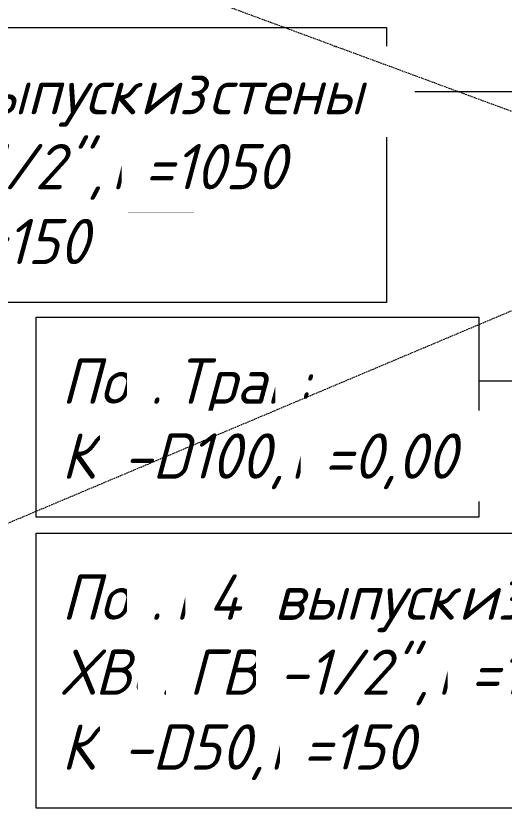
# Model space of a CAD drawing. Header units: millimetres. Extents: x -215207 to 92095, y -30385 to 123050.
# Drawn here: x 64145 to 65115, y 16242 to 17828 of the extents above; entities that cross this region are included whole.
import ezdxf

# ---------------------------------------------------------------- set-up
doc = ezdxf.new("R2010")
doc.units = ezdxf.units.MM
doc.linetypes.add('ADSK_Сверху', pattern=[4.5, 3, -1.5])
for name, color, linetype, lineweight in [('Аннотация', 7, 'Continuous', 20), ('Линии', 7, 'Continuous', 9), ('Стены наружные', 7, 'Continuous', 20), ('Стены штриховка', 7, 'Continuous', 9)]:
    doc.layers.add(name, color=color, linetype=linetype, lineweight=lineweight)
doc.styles.add('GOST Common_I_1', font='GOST_Common Italic.ttf', dxfattribs={"height": 50})
pattern_1 = [(45, (42000, 8e-11), (-106.066, 106.066), [])]

msp = doc.modelspace()

# ---------------------------------------------------------------- hatches: boundary and pattern name
at = {"layer": 'Стены наружные', "lineweight": 9}
h = msp.add_hatch(dxfattribs=at)
h.set_pattern_fill('FP_22', color=256, style=0, pattern_type=2)
h.set_pattern_definition(pattern_1)
h.paths.add_polyline_path([(64499, 17590.3), (64499, 17620.3), (60699, 17620.3), (60699, 17590.3), (64494.9, 17590.3)])
h = msp.add_hatch(dxfattribs=at)
h.set_pattern_fill('FP_13', color=256, style=0, pattern_type=2)
h.set_pattern_definition([(45, (42000, 8e-11), (-117.8655, 117.8655), []), (45, (42078.58, 8e-11), (-117.8655, 117.8655), [])])
h.paths.add_polyline_path([(64499, 17470.3), (64499, 17590.3), (60669, 17590.3), (60669, 17470.3), (64494.9, 17470.3)])
h = msp.add_hatch(dxfattribs=at)
h.set_pattern_fill('FP_22', color=256, style=0, pattern_type=2)
h.set_pattern_definition(pattern_1)
h.paths.add_polyline_path([(63541.8, 17440.3), (64469, 17440.3), (64469, 17470.3), (60669, 17470.3), (60669, 17440.3), (63065.3, 17440.3)])

# ---------------------------------------------------------------- linework, layer by layer
at = {"layer": 'Аннотация', "color": 5, "lineweight": 9, "true_color": 0x0000ff}
for p, q in [((65965.3, 17677.2), (64882, 17677.2)), ((65443.7, 17102), (65065.4, 17102))]:
    msp.add_line(p, q, dxfattribs=at)
at = {"layer": 'Аннотация', "color": 5, "lineweight": 9, "true_color": 0x0000ff, "flags": 128}
for points in [[(63537.8, 17804.6), (64882, 17804.6), (64882, 17258.1), (63537.8, 17258.1)], [(64185.6, 17229.4), (65065.4, 17229.4), (65065.4, 16831.4), (64185.6, 16831.4)], [(64185.6, 16799.9), (65529.7, 16799.9), (65529.7, 16253.4), (64185.6, 16253.4)]]:
    msp.add_lwpolyline(points, close=True, dxfattribs=at)
at = {"layer": 'Стены наружные', "lineweight": 35}
for p, q in [((64499, 17620.3), (60699, 17620.3)), ((64499, 17440.3), (64499, 17620.3)), ((64394.8, 17590.3), (60669, 17590.3)), ((60669, 17470.3), (64469, 17470.3)), ((60699, 17440.3), (64499, 17440.3))]:
    msp.add_line(p, q, dxfattribs=at)
at = {"layer": 'Стены штриховка'}
for p, q in [((64394.8, 17590.3), (64499, 17590.3)), ((64469, 17470.3), (64499, 17470.3))]:
    msp.add_line(p, q, dxfattribs=at)

# ---------------------------------------------------------------- next in the draw order: texts
at = {"layer": 'Аннотация', "color": 5, "lineweight": 9, "true_color": 0x0000ff, "char_height": 90, "attachment_point": 1, "style": 'GOST Common_I_1', "bg_fill": 2}
for s, insert, width in [('выпуск', (64025.3, 17722.2), 411.266), ('Поз', (64235.6, 17147), 212.848), ('Поз', (64235.6, 16717.6), 212.848)]:
    msp.add_mtext(s, dxfattribs=dict(at, insert=insert, width=width))

# ---------------------------------------------------------------- next in the draw order: texts
for s, insert, width in [('\\fGOST Common|b0|i1|c204|p34|;\\W.9; ', (64364.7, 17722.2), 32.468), ('. ', (64411.2, 17147), 61.329), ('. ', (64411.2, 16717.6), 61.329)]:
    msp.add_mtext(s, dxfattribs=dict(at, insert=insert, width=width))

# ---------------------------------------------------------------- next in the draw order: texts
for s, insert, width in [('из', (64391.4, 17722.2), 133.481), ('Трап', (64461.8, 17147), 295.823), ('\\fGOST Common|b0|i1|c204|p34|;\\W.9;П', (64461.8, 16717.6), 79.367)]:
    msp.add_mtext(s, dxfattribs=dict(at, insert=insert, width=width))

# ---------------------------------------------------------------- next in the draw order: texts
for s, insert, width in [('\\fGOST Common|b0|i1|c204|p34|;\\W.9; ', (64501.6, 17722.2), 32.468), ('-1/2", ', (64019.4, 17573.4), 382.405), ('\\fGOST Common|b0|i1|c204|p34|;\\W.9;:', (64705.9, 17147), 28.861), ('КС', (64235.6, 16998.2), 147.911), ('41:', (64527.3, 16717.6), 158.734)]:
    msp.add_mtext(s, dxfattribs=dict(at, insert=insert, width=width))

# ---------------------------------------------------------------- next in the draw order: texts
for s, insert, width in [('стены', (64528.4, 17722.2), 364.367), ('\\fGOST Common|b0|i1|c204|p34|;\\W.9;Н', (64334.9, 17573.4), 79.367), ('-D100, ', (64357.6, 16998.2), 404.051), ('выпуск', (64658.3, 16717.6), 411.266), ('ХВС', (64235.6, 16568.7), 238.101)]:
    msp.add_mtext(s, dxfattribs=dict(at, insert=insert, width=width))

# ---------------------------------------------------------------- next in the draw order: texts
for s, insert, width in [('=1050', (64400.4, 17573.4), 324.683), ('\\fGOST Common|b0|i1|c204|p34|;\\W.9;Н', (64691, 16998.2), 79.367), ('\\fGOST Common|b0|i1|c204|p34|;\\W.9; ', (64997.6, 16717.6), 32.468), ('\\fGOST Common|b0|i1|c204|p34|;\\W.9;/', (64432, 16568.7), 68.544)]:
    msp.add_mtext(s, dxfattribs=dict(at, insert=insert, width=width))

# ---------------------------------------------------------------- next in the draw order: linework, layer by layer
at = {"layer": 'Линии', "linetype": 'ADSK_Сверху'}
msp.add_line((60669, 19285.3), (65329, 17565.3), dxfattribs=at)

# ---------------------------------------------------------------- next in the draw order: texts
at = {"layer": 'Аннотация', "color": 5, "lineweight": 9, "true_color": 0x0000ff, "char_height": 90, "attachment_point": 1, "style": 'GOST Common_I_1', "bg_fill": 2}
for s, insert, width in [('=150', (64067, 17424.6), 256.139), ('=0,00', (64756.5, 16998.2), 310.253), ('из', (65024.4, 16717.6), 133.481), ('ГВС', (64488.6, 16568.7), 216.456), ('КС', (64235.6, 16419.9), 147.911)]:
    msp.add_mtext(s, dxfattribs=dict(at, insert=insert, width=width))

# ---------------------------------------------------------------- next in the draw order: texts
at = {"layer": 'Аннотация', "color": 5, "lineweight": 9, "true_color": 0x0000ff, "insert": (65134.5, 16717.6), "char_height": 90, "width": 32.468, "attachment_point": 1, "style": 'GOST Common_I_1', "bg_fill": 2}
msp.add_mtext('\\fGOST Common|b0|i1|c204|p34|;\\W.9; ', dxfattribs=at)

# ---------------------------------------------------------------- next in the draw order: texts
at = {"layer": 'Аннотация', "color": 5, "lineweight": 9, "true_color": 0x0000ff, "insert": (64667.2, 16568.7), "char_height": 90, "width": 382.405, "attachment_point": 1, "style": 'GOST Common_I_1', "bg_fill": 2}
msp.add_mtext('-1/2", ', dxfattribs=at)

# ---------------------------------------------------------------- next in the draw order: texts
at = {"layer": 'Аннотация', "color": 5, "lineweight": 9, "true_color": 0x0000ff, "char_height": 90, "attachment_point": 1, "style": 'GOST Common_I_1', "bg_fill": 2}
for s, insert, width in [('\\fGOST Common|b0|i1|c204|p34|;\\W.9;Н', (64982.7, 16568.7), 79.367), ('-D50, ', (64357.6, 16419.9), 353.544)]:
    msp.add_mtext(s, dxfattribs=dict(at, insert=insert, width=width))

# ---------------------------------------------------------------- next in the draw order: texts
for s, insert, width in [('=1050', (65048.2, 16568.7), 324.683), ('\\fGOST Common|b0|i1|c204|p34|;\\W.9;Н', (64649.3, 16419.9), 79.367)]:
    msp.add_mtext(s, dxfattribs=dict(at, insert=insert, width=width))

# ---------------------------------------------------------------- next in the draw order: texts
at = {"layer": 'Аннотация', "color": 5, "lineweight": 9, "true_color": 0x0000ff, "insert": (64714.8, 16419.9), "char_height": 90, "width": 256.139, "attachment_point": 1, "style": 'GOST Common_I_1', "bg_fill": 2}
msp.add_mtext('=150', dxfattribs=at)

# ---------------------------------------------------------------- next in the draw order: linework, layer by layer
at = {"layer": 'Линии', "linetype": 'ADSK_Сверху'}
msp.add_line((65329, 17325.3), (60669, 15360.3), dxfattribs=at)

doc.saveas('drawing.dxf')
